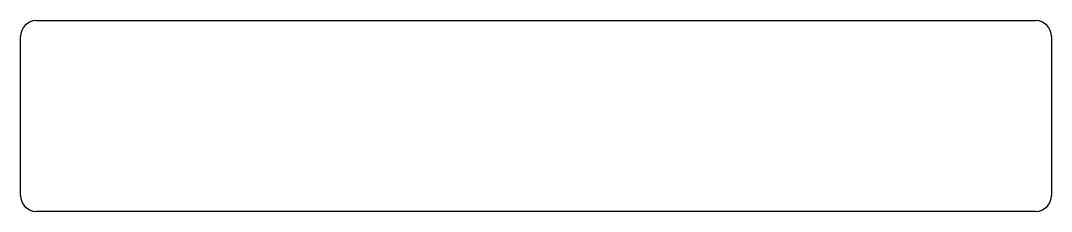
# Model space of a CAD drawing. Extents: x 2359.7 to 2424.7, y 1476.6 to 1488.6.
import ezdxf

# ---------------------------------------------------------------- set-up
doc = ezdxf.new("R2010")
doc.units = 0
doc.layers.get('0').update_dxf_attribs({"linetype": 'CONTINUOUS'})

msp = doc.modelspace()

# ---------------------------------------------------------------- linework, layer by layer
for p, q in [((2360.654, 1488.591), (2423.654, 1488.591)), ((2359.654, 1477.591), (2359.654, 1487.591)), ((2424.654, 1487.591), (2424.654, 1477.591)), ((2423.654, 1476.591), (2360.654, 1476.591))]:
    msp.add_line(p, q)
for centre, start, end in [((2360.654, 1487.591), 90, 180), ((2423.654, 1487.591), 0, 90), ((2360.654, 1477.591), 180, 270), ((2423.654, 1477.591), 270, 0)]:
    msp.add_arc(centre, 1, start, end)

doc.saveas('drawing.dxf')
